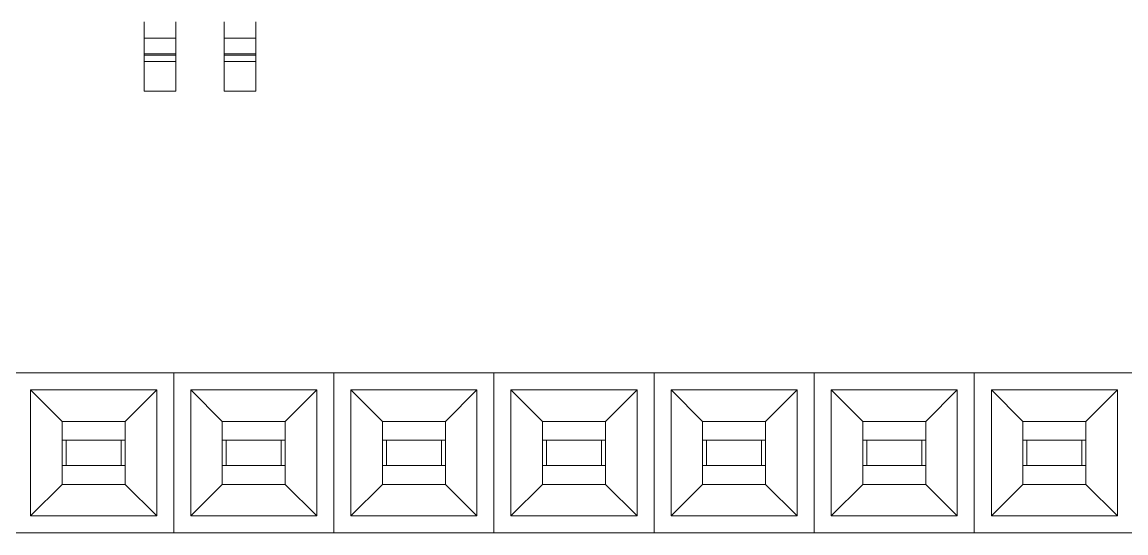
# Model space of a CAD drawing. Header units: millimetres. Extents: x 4 to 289, y 68 to 174.
# Drawn here: x 61.73 to 79.24, y 130.56 to 138.67 of the extents above; entities that cross this region are included whole.
import ezdxf

# ---------------------------------------------------------------- set-up
doc = ezdxf.new("R2010")
doc.units = ezdxf.units.MM
doc.layers.add('1', color=7, linetype='Continuous', true_color=0xffffff)

msp = doc.modelspace()

# ---------------------------------------------------------------- linework, layer by layer
at = {"layer": '1', "color": 155, "linetype": 'Continuous', "lineweight": 18}
for p, q in [((63.664, 138.411), (63.664, 138.671)), ((64.164, 138.411), (64.164, 138.671)), ((64.934, 138.411), (64.934, 138.671)), ((65.434, 138.411), (65.434, 138.671)), ((63.664, 138.162), (63.664, 138.411)), ((64.164, 138.411), (64.164, 138.162)), ((64.934, 138.162), (64.934, 138.411)), ((65.434, 138.411), (65.434, 138.162)), ((63.664, 138.142), (63.664, 138.162)), ((64.164, 138.142), (64.164, 138.162)), ((64.934, 138.142), (64.934, 138.162)), ((65.434, 138.142), (65.434, 138.162)), ((63.664, 138.042), (63.664, 138.142)), ((63.664, 137.571), (63.664, 138.042)), ((64.164, 138.142), (64.164, 138.042)), ((64.164, 137.571), (64.164, 138.042)), ((64.934, 138.042), (64.934, 138.142)), ((64.934, 137.571), (64.934, 138.042)), ((65.434, 138.142), (65.434, 138.042)), ((65.434, 137.571), (65.434, 138.042)), ((63.664, 137.571), (64.164, 137.571)), ((65.434, 137.571), (64.934, 137.571)), ((64.132, 133.099), (61.592, 133.099)), ((64.132, 130.559), (64.132, 133.099)), ((64.132, 133.099), (64.132, 130.559)), ((66.672, 133.099), (64.132, 133.099)), ((66.672, 133.099), (66.672, 130.559)), ((69.212, 133.099), (66.672, 133.099)), ((66.672, 130.559), (66.672, 133.099)), ((69.212, 133.099), (69.212, 130.559)), ((71.752, 133.099), (69.212, 133.099)), ((69.212, 130.559), (69.212, 133.099)), ((71.752, 130.559), (71.752, 133.099)), ((71.752, 133.099), (71.752, 130.559)), ((74.292, 133.099), (71.752, 133.099)), ((74.292, 130.559), (74.292, 133.099)), ((74.292, 133.099), (74.292, 130.559)), ((76.832, 133.099), (74.292, 133.099)), ((76.832, 133.099), (76.832, 130.559)), ((79.372, 133.099), (76.832, 133.099)), ((76.832, 130.559), (76.832, 133.099)), ((61.862, 132.829), (62.362, 132.329)), ((61.862, 132.829), (61.862, 130.829)), ((63.862, 132.829), (61.862, 132.829)), ((63.862, 132.829), (63.362, 132.329)), ((63.862, 130.829), (63.862, 132.829)), ((64.402, 132.829), (64.902, 132.329)), ((64.402, 132.829), (64.402, 130.829)), ((66.402, 132.829), (64.402, 132.829)), ((66.402, 132.829), (65.902, 132.329)), ((66.402, 130.829), (66.402, 132.829)), ((66.942, 132.829), (67.442, 132.329)), ((66.942, 132.829), (66.942, 130.829)), ((68.942, 132.829), (66.942, 132.829)), ((68.942, 132.829), (68.442, 132.329)), ((68.942, 130.829), (68.942, 132.829)), ((69.482, 132.829), (69.982, 132.329)), ((69.482, 132.829), (69.482, 130.829)), ((71.482, 132.829), (69.482, 132.829)), ((71.482, 132.829), (70.982, 132.329)), ((71.482, 130.829), (71.482, 132.829)), ((72.022, 132.829), (72.522, 132.329)), ((72.022, 132.829), (72.022, 130.829)), ((74.022, 132.829), (72.022, 132.829)), ((74.022, 132.829), (73.522, 132.329)), ((74.022, 130.829), (74.022, 132.829)), ((74.562, 132.829), (75.062, 132.329)), ((74.562, 132.829), (74.562, 130.829)), ((76.562, 132.829), (74.562, 132.829)), ((76.562, 132.829), (76.062, 132.329)), ((76.562, 130.829), (76.562, 132.829)), ((77.102, 132.829), (77.602, 132.329)), ((77.102, 132.829), (77.102, 130.829)), ((79.102, 132.829), (77.102, 132.829)), ((79.102, 132.829), (78.602, 132.329)), ((79.102, 130.829), (79.102, 132.829)), ((62.362, 132.329), (63.362, 132.329)), ((62.362, 132.329), (63.362, 132.329)), ((62.362, 131.329), (62.362, 132.329)), ((63.362, 132.329), (63.362, 131.329)), ((64.902, 132.329), (65.902, 132.329)), ((64.902, 132.329), (65.902, 132.329)), ((64.902, 131.329), (64.902, 132.329)), ((65.902, 132.329), (65.902, 131.329)), ((67.442, 132.329), (68.442, 132.329)), ((67.442, 132.329), (68.442, 132.329)), ((67.442, 131.329), (67.442, 132.329)), ((68.442, 132.329), (68.442, 131.329)), ((69.982, 132.329), (70.982, 132.329)), ((69.982, 132.329), (70.982, 132.329)), ((69.982, 131.329), (69.982, 132.329)), ((70.982, 132.329), (70.982, 131.329)), ((72.522, 132.329), (73.522, 132.329)), ((72.522, 132.329), (73.522, 132.329)), ((72.522, 131.329), (72.522, 132.329)), ((73.522, 132.329), (73.522, 131.329)), ((75.062, 132.329), (76.062, 132.329)), ((75.062, 132.329), (76.062, 132.329)), ((75.062, 131.329), (75.062, 132.329)), ((76.062, 132.329), (76.062, 131.329)), ((77.602, 132.329), (78.602, 132.329)), ((77.602, 132.329), (78.602, 132.329)), ((77.602, 131.329), (77.602, 132.329)), ((78.602, 132.329), (78.602, 131.329)), ((62.362, 132.029), (63.362, 132.029)), ((62.426, 132.029), (62.362, 132.029)), ((62.426, 131.629), (62.426, 132.029)), ((63.298, 132.029), (63.298, 131.629)), ((63.298, 132.029), (63.362, 132.029)), ((64.902, 132.029), (65.902, 132.029)), ((64.966, 132.029), (64.902, 132.029)), ((64.966, 131.629), (64.966, 132.029)), ((65.838, 132.029), (65.838, 131.629)), ((65.838, 132.029), (65.902, 132.029)), ((67.442, 132.029), (68.442, 132.029)), ((67.506, 132.029), (67.442, 132.029)), ((67.506, 131.629), (67.506, 132.029)), ((68.378, 132.029), (68.378, 131.629)), ((68.378, 132.029), (68.442, 132.029)), ((69.982, 132.029), (70.982, 132.029)), ((70.046, 132.029), (69.982, 132.029)), ((70.046, 131.629), (70.046, 132.029)), ((70.918, 132.029), (70.918, 131.629)), ((70.918, 132.029), (70.982, 132.029)), ((72.522, 132.029), (73.522, 132.029)), ((72.586, 132.029), (72.522, 132.029)), ((72.586, 131.629), (72.586, 132.029)), ((73.458, 132.029), (73.458, 131.629)), ((73.458, 132.029), (73.522, 132.029)), ((75.062, 132.029), (76.062, 132.029)), ((75.126, 132.029), (75.062, 132.029)), ((75.126, 131.629), (75.126, 132.029)), ((75.998, 132.029), (75.998, 131.629)), ((75.998, 132.029), (76.062, 132.029)), ((77.602, 132.029), (78.602, 132.029)), ((77.666, 132.029), (77.602, 132.029)), ((77.666, 131.629), (77.666, 132.029)), ((78.538, 132.029), (78.538, 131.629)), ((78.538, 132.029), (78.602, 132.029)), ((62.537, 131.629), (62.362, 131.629)), ((62.362, 131.629), (63.362, 131.629)), ((62.362, 131.629), (62.426, 131.629)), ((63.362, 131.629), (63.186, 131.629)), ((63.362, 131.629), (63.362, 131.629)), ((65.077, 131.629), (64.902, 131.629)), ((64.902, 131.629), (65.902, 131.629)), ((64.902, 131.629), (64.966, 131.629)), ((65.902, 131.629), (65.726, 131.629)), ((65.902, 131.629), (65.902, 131.629)), ((67.617, 131.629), (67.442, 131.629)), ((67.442, 131.629), (68.442, 131.629)), ((67.442, 131.629), (67.506, 131.629)), ((68.442, 131.629), (68.266, 131.629)), ((68.442, 131.629), (68.442, 131.629)), ((70.157, 131.629), (69.982, 131.629)), ((69.982, 131.629), (70.982, 131.629)), ((69.982, 131.629), (70.046, 131.629)), ((70.982, 131.629), (70.806, 131.629)), ((70.982, 131.629), (70.982, 131.629)), ((72.697, 131.629), (72.522, 131.629)), ((72.522, 131.629), (73.522, 131.629)), ((72.522, 131.629), (72.586, 131.629)), ((73.522, 131.629), (73.346, 131.629)), ((73.522, 131.629), (73.522, 131.629)), ((75.237, 131.629), (75.062, 131.629)), ((75.062, 131.629), (76.062, 131.629)), ((75.062, 131.629), (75.126, 131.629)), ((76.062, 131.629), (75.886, 131.629)), ((76.062, 131.629), (76.062, 131.629)), ((77.777, 131.629), (77.602, 131.629)), ((77.602, 131.629), (78.602, 131.629)), ((77.602, 131.629), (77.666, 131.629)), ((78.602, 131.629), (78.426, 131.629)), ((78.602, 131.629), (78.602, 131.629)), ((61.862, 130.829), (62.362, 131.329)), ((63.362, 131.329), (62.362, 131.329)), ((63.362, 131.329), (63.862, 130.829)), ((64.402, 130.829), (64.902, 131.329)), ((65.902, 131.329), (64.902, 131.329)), ((65.902, 131.329), (66.402, 130.829)), ((66.942, 130.829), (67.442, 131.329)), ((68.442, 131.329), (67.442, 131.329)), ((68.442, 131.329), (68.942, 130.829)), ((69.482, 130.829), (69.982, 131.329)), ((70.982, 131.329), (69.982, 131.329)), ((70.982, 131.329), (71.482, 130.829)), ((72.022, 130.829), (72.522, 131.329)), ((73.522, 131.329), (72.522, 131.329)), ((73.522, 131.329), (74.022, 130.829)), ((74.562, 130.829), (75.062, 131.329)), ((76.062, 131.329), (75.062, 131.329)), ((76.062, 131.329), (76.562, 130.829)), ((77.102, 130.829), (77.602, 131.329)), ((78.602, 131.329), (77.602, 131.329)), ((78.602, 131.329), (79.102, 130.829)), ((61.862, 130.829), (63.862, 130.829)), ((64.402, 130.829), (66.402, 130.829)), ((66.942, 130.829), (68.942, 130.829)), ((69.482, 130.829), (71.482, 130.829)), ((72.022, 130.829), (74.022, 130.829)), ((74.562, 130.829), (76.562, 130.829)), ((77.102, 130.829), (79.102, 130.829)), ((61.592, 130.559), (64.132, 130.559)), ((64.132, 130.559), (66.672, 130.559)), ((66.672, 130.559), (69.212, 130.559)), ((69.212, 130.559), (71.752, 130.559)), ((71.752, 130.559), (74.292, 130.559)), ((74.292, 130.559), (76.832, 130.559)), ((76.832, 130.559), (79.372, 130.559))]:
    msp.add_line(p, q, dxfattribs=at)
at = {"layer": '1', "color": 155, "linetype": 'Continuous', "lineweight": 13}
for p, q in [((63.664, 138.411), (64.164, 138.411)), ((64.934, 138.411), (65.434, 138.411)), ((64.164, 138.162), (63.664, 138.162)), ((65.434, 138.162), (64.934, 138.162)), ((63.664, 138.142), (64.164, 138.142)), ((64.164, 138.042), (63.664, 138.042)), ((64.934, 138.142), (65.434, 138.142)), ((65.434, 138.042), (64.934, 138.042))]:
    msp.add_line(p, q, dxfattribs=at)

doc.saveas('drawing.dxf')
